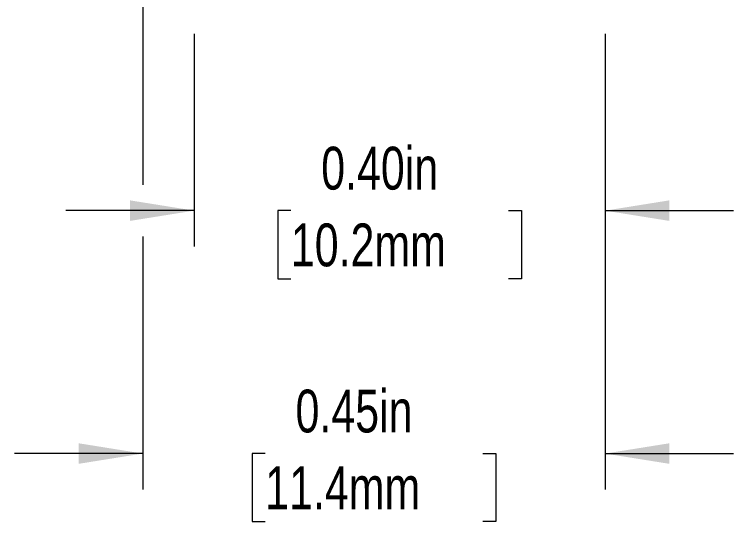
# Model space of a CAD drawing. Header units: inches. Extents: x 0.1 to 10.9, y 0 to 8.5.
# Drawn here: x 5.965 to 7.365, y 3.633 to 4.622 of the extents above; entities that cross this region are included whole.
import ezdxf

# ---------------------------------------------------------------- set-up
doc = ezdxf.new("R2010")
doc.units = ezdxf.units.IN
doc.header["$MEASUREMENT"] = 0
doc.styles.add('SLDTEXTSTYLE0', font='TXT', dxfattribs={"width": 0.75})
doc.dimstyles.new('SLDDIMSTYLE0', dxfattribs={"dimtxt": 0.083333, "dimasz": 0.125, "dimexe": 0, "dimexo": 0.0625, "dimgap": 0.020833, "dimtad": 0, "dimtih": 1, "dimtoh": 1, "dimlfac": 0.5, "dimrnd": 1e-09, "dimzin": 0, "dimdsep": 46, "dimtxsty": 'SLDTEXTSTYLE0', "dimsah": 1, "dimcen": 0.09, "dimadec": 0, "dimazin": 0, "dimtfac": 1, "dimtmove": 0, "dimatfit": 0, "dimfxl": 1, "dimfrac": 2, "dimtolj": 1, "dimtzin": 12, "dimarcsym": 0})
doc.dimstyles.new('SLDDIMSTYLE5', dxfattribs={"dimtxt": 0.083333, "dimasz": 0.125, "dimexe": 0, "dimexo": 0.0625, "dimgap": 0.020833, "dimtad": 0, "dimtih": 1, "dimtoh": 1, "dimlfac": 0.5, "dimrnd": 1e-09, "dimdsep": 46, "dimtxsty": 'SLDTEXTSTYLE0', "dimsah": 1, "dimcen": 0.09, "dimadec": 0, "dimazin": 2, "dimtfac": 1, "dimtmove": 0, "dimatfit": 0, "dimfxl": 1, "dimfrac": 2, "dimtolj": 1, "dimtzin": 12, "dimarcsym": 0})

# ---------------------------------------------------------------- blocks, each defined once
blk = doc.blocks.new('_D_7')
at = {"color": 8, "linetype": 'Continuous', "lineweight": 18}
for p, q in [((6.3152, 4.5838), (6.3152, 4.1701)), ((7.1152, 4.5838), (7.1152, 4.1701)), ((6.3152, 4.2401), (6.0652, 4.2401)), ((6.5034, 4.2401), (6.478, 4.2401)), ((6.478, 4.2401), (6.478, 4.1077)), ((6.9271, 4.2401), (6.9525, 4.2401)), ((6.9525, 4.2401), (6.9525, 4.1077)), ((7.1152, 4.2401), (7.3652, 4.2401)), ((6.478, 4.1077), (6.5034, 4.1077)), ((6.9525, 4.1077), (6.9271, 4.1077))]:
    blk.add_line(p, q, dxfattribs=at)
for points in [[(6.3152, 4.2401), (6.1902, 4.2601), (6.1902, 4.2201)], [(7.1152, 4.2401), (7.2402, 4.2201), (7.2402, 4.2601)]]:
    blk.add_solid(points, dxfattribs=at)
at = {"color": 8, "linetype": 'Continuous', "lineweight": 18, "char_height": 0.08333, "attachment_point": 1, "style": 'SLDTEXTSTYLE0'}
for s, insert in [('0.40in', (6.5625, 4.3644)), ('10.2mm', (6.5034, 4.2151))]:
    blk.add_mtext(s, dxfattribs=dict(at, insert=insert))
blk = doc.blocks.new('_D_8')
at = {"color": 8, "linetype": 'Continuous', "lineweight": 18}
for p, q in [((6.2152, 4.8238), (6.2152, 4.2901)), ((7.1152, 4.5838), (7.1152, 3.6976)), ((6.2152, 4.1901), (6.2152, 3.6976)), ((6.2152, 3.7676), (5.9652, 3.7676)), ((6.4534, 3.7676), (6.428, 3.7676)), ((6.428, 3.7676), (6.428, 3.6352)), ((6.8771, 3.7676), (6.9025, 3.7676)), ((6.9025, 3.7676), (6.9025, 3.6352)), ((7.1152, 3.7676), (7.3652, 3.7676)), ((6.428, 3.6352), (6.4534, 3.6352)), ((6.9025, 3.6352), (6.8771, 3.6352))]:
    blk.add_line(p, q, dxfattribs=at)
for points in [[(6.2152, 3.7676), (6.0902, 3.7876), (6.0902, 3.7476)], [(7.1152, 3.7676), (7.2402, 3.7476), (7.2402, 3.7876)]]:
    blk.add_solid(points, dxfattribs=at)
at = {"color": 8, "linetype": 'Continuous', "lineweight": 18, "char_height": 0.08333, "attachment_point": 1, "style": 'SLDTEXTSTYLE0'}
for s, insert in [('0.45in', (6.5125, 3.892)), ('11.4mm', (6.4534, 3.7427))]:
    blk.add_mtext(s, dxfattribs=dict(at, insert=insert))

msp = doc.modelspace()

# ---------------------------------------------------------------- dimensions: what is measured, and where the dimension line sits
at = {"color": 8, "linetype": 'Continuous', "lineweight": 18}
for base, p1, dimstyle, picture, middle in [((7.1152, 3.7676), (6.2152, 4.8738), 'SLDDIMSTYLE5', '_D_8', (6.6652, 3.7676)), ((7.1152, 4.2401), (6.3152, 4.6338), 'SLDDIMSTYLE0', '_D_7', (6.7152, 4.2401))]:
    dim = msp.add_linear_dim(base=base, p1=p1, p2=(7.1152, 4.6338), dimstyle=dimstyle, dxfattribs=at)
    dim.commit()
    dim.dimension.update_dxf_attribs({"geometry": picture, "text_midpoint": middle, "dimtype": 160})

doc.saveas('drawing.dxf')
